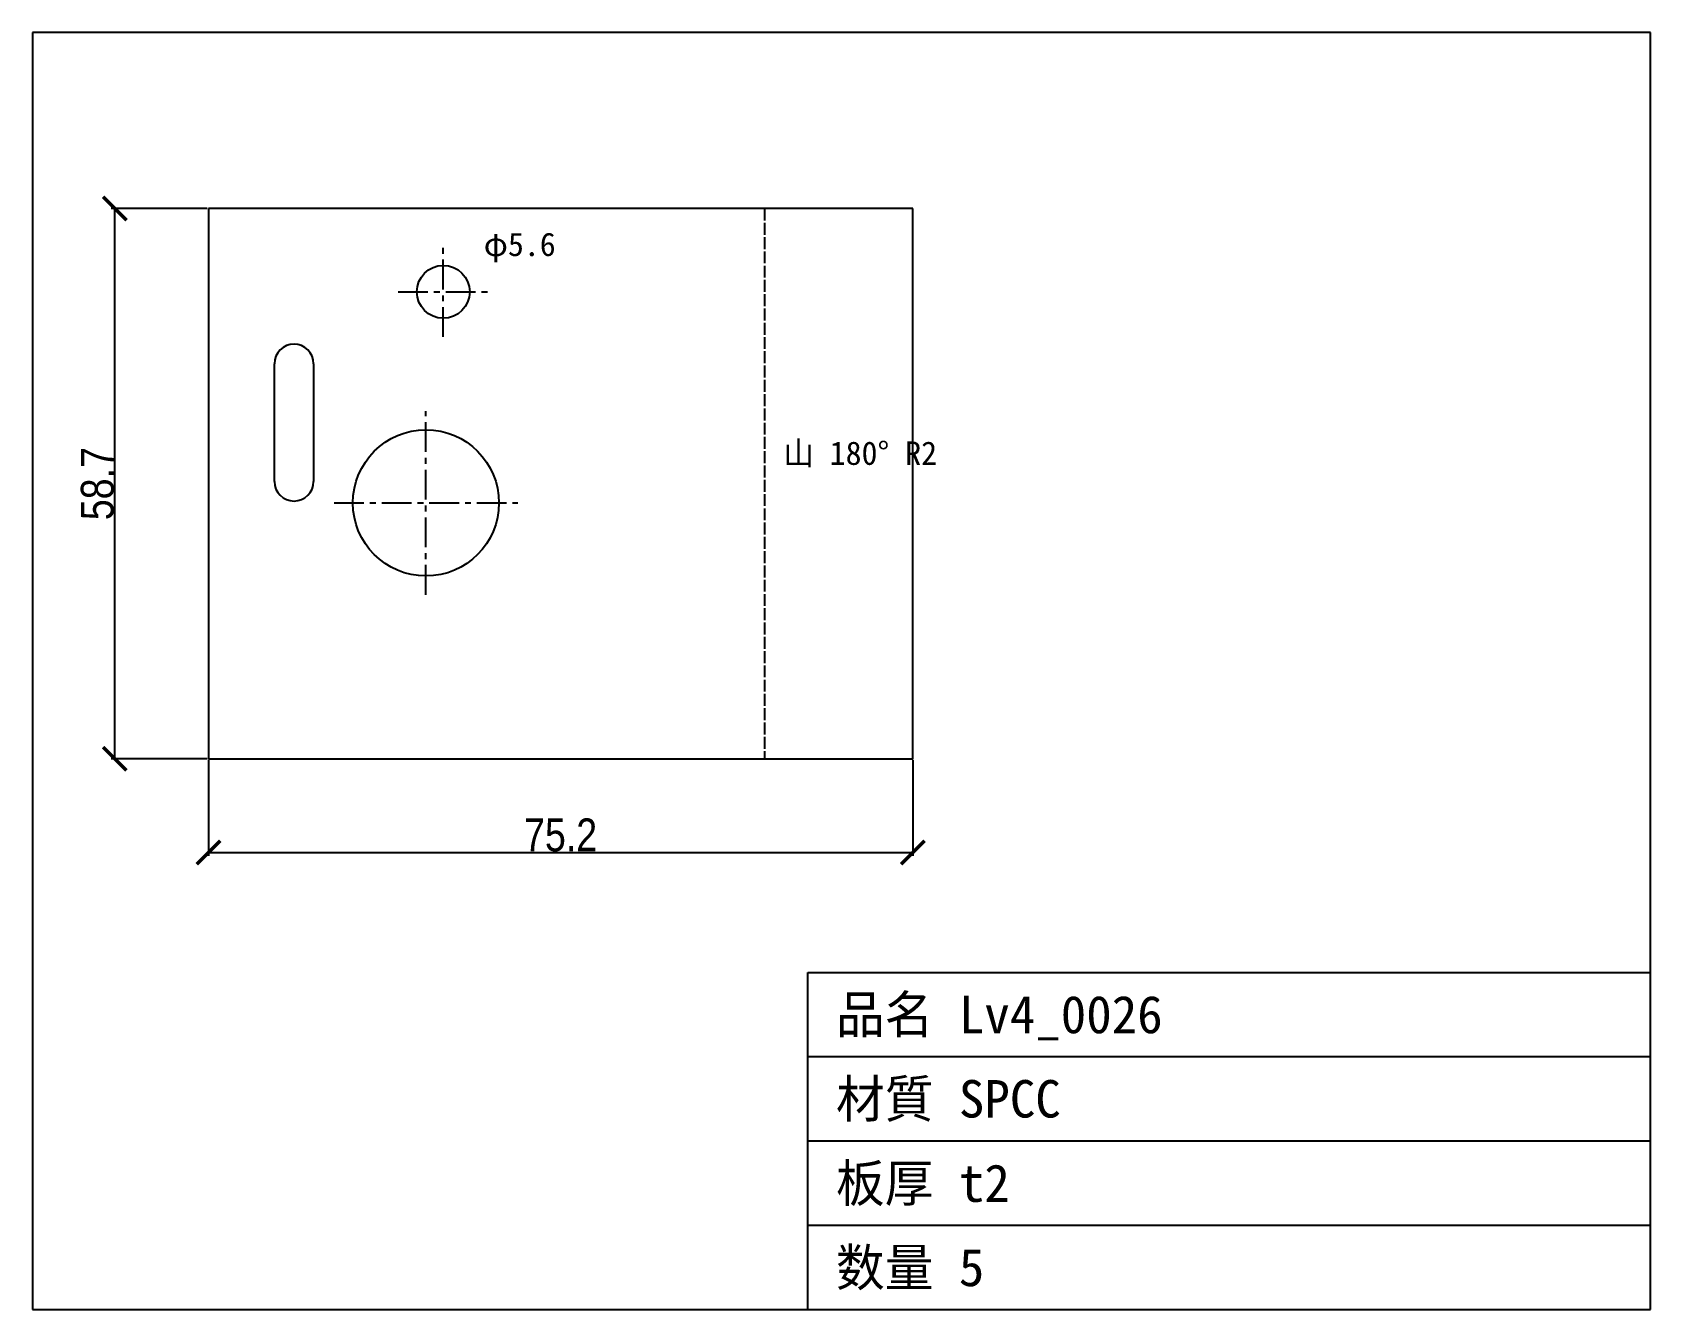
# Model space of a CAD drawing. Header units: millimetres. Extents: x -19 to 154, y -59 to 78.
import ezdxf

# ---------------------------------------------------------------- set-up
doc = ezdxf.new("R2010")
doc.units = ezdxf.units.MM
doc.linetypes.add('CENTER', pattern=[5.08, 3.175, -0.635, 0.635, -0.635])
doc.linetypes.add('DASHED', pattern=[1.524, 1.27, -0.254])
for name, color, linetype in [('中心線', 7, 'Continuous'), ('図枠', 7, 'Continuous'), ('外形', 7, 'Continuous'), ('寸法', 7, 'Continuous'), ('文字', 7, 'Continuous'), ('曲げ線', 7, 'Continuous')]:
    doc.layers.add(name, color=color, linetype=linetype)
doc.styles.add('OpenSansCondensed-Light', font='OpenSansCondensed-Light.ttf')
doc.dimstyles.new('EZDXF', dxfattribs={"dimtxt": 0.25, "dimasz": 0.175, "dimexe": 0.375, "dimexo": 0.125, "dimgap": 0.1, "dimtad": 1, "dimlfac": 100, "dimzin": 12, "dimdsep": 46, "dimtxsty": 'OpenSansCondensed-Light', "dimblk": 'ARCHTICK', "dimcen": 2.5, "dimazin": 3, "dimtfac": 0.5, "dimtmove": 2, "dimatfit": 3})

# ---------------------------------------------------------------- blocks, each defined once
blk = doc.blocks.new('_ARCHTICK')
at = {"color": 0, "linetype": 'BYBLOCK', "const_width": 0.15}
blk.add_lwpolyline([(-0.5, -0.5), (0.5, 0.5)], dxfattribs=at)

msp = doc.modelspace()

# ---------------------------------------------------------------- linework, layer by layer
at = {"layer": '中心線', "color": 1, "linetype": 'CENTER'}
for p, q in [((25.08, 45.02), (25.08, 54.66)), ((20.26, 49.84), (29.9, 49.84)), ((23.23, 17.51), (23.23, 37.11)), ((13.43, 27.31), (33.03, 27.31))]:
    msp.add_line(p, q, dxfattribs=at)
at = {"layer": '図枠'}
for p, q in [((154.02, 77.54), (-18.8, 77.54)), ((-18.8, 77.54), (-18.8, -58.8)), ((154.02, -58.8), (154.02, 77.54)), ((64.02, -58.8), (64.02, -22.8)), ((64.02, -22.8), (154.02, -22.8)), ((64.02, -31.8), (154.02, -31.8)), ((64.02, -40.8), (154.02, -40.8)), ((64.02, -49.8), (154.02, -49.8)), ((-18.8, -58.8), (154.02, -58.8))]:
    msp.add_line(p, q, dxfattribs=at)
at = {"layer": '外形'}
for p, q in [((0, 58.73), (0, 0)), ((75.22, 58.73), (0, 58.73)), ((75.22, 0), (75.22, 58.73)), ((7.05, 29.6), (7.05, 42.17)), ((11.23, 42.17), (11.23, 29.6)), ((0, 0), (75.22, 0))]:
    msp.add_line(p, q, dxfattribs=at)
for centre, radius in [((25.08, 49.84), 2.82), ((23.23, 27.31), 7.8)]:
    msp.add_circle(centre, radius, dxfattribs=at)
for centre, start, end in [((9.14, 42.17), 0, 180), ((9.14, 29.6), 180, 0)]:
    msp.add_arc(centre, 2.09, start, end, dxfattribs=at)
at = {"layer": '曲げ線', "color": 1, "linetype": 'DASHED'}
msp.add_line((59.4, 58.73), (59.4, 0), dxfattribs=at)

# ---------------------------------------------------------------- texts
at = {"layer": '文字'}
for s, height, p in [('φ5.6', 2.5, (29.4, 53.66)), ('山 180° R2', 2.5, (61.4, 31.37)), ('品名 Lv4_0026', 4, (67.02, -29.3)), ('材質 SPCC', 4, (67.02, -38.3)), ('板厚 t2', 4, (67.02, -47.3)), ('数量 5', 4, (67.02, -56.3))]:
    msp.add_text(s, height=height, dxfattribs=at).set_placement(p)

# ---------------------------------------------------------------- dimensions: what is measured, and where the dimension line sits
at = {"layer": '寸法'}
msp.add_linear_dim(base=(-10, 0), p1=(0, 0), p2=(0, 58.73), angle=90, dimstyle='EZDXF', override={"dimtxt": 3.5, "dimasz": 2.5, "dimdec": 1, "dimlfac": 1}, dxfattribs=at).render()
msp.add_linear_dim(base=(0, -10), p1=(0, 0), p2=(75.22, 0), dimstyle='EZDXF', override={"dimtxt": 3.5, "dimasz": 2.5, "dimdec": 1, "dimlfac": 1}, dxfattribs=at).render()

doc.saveas('drawing.dxf')
